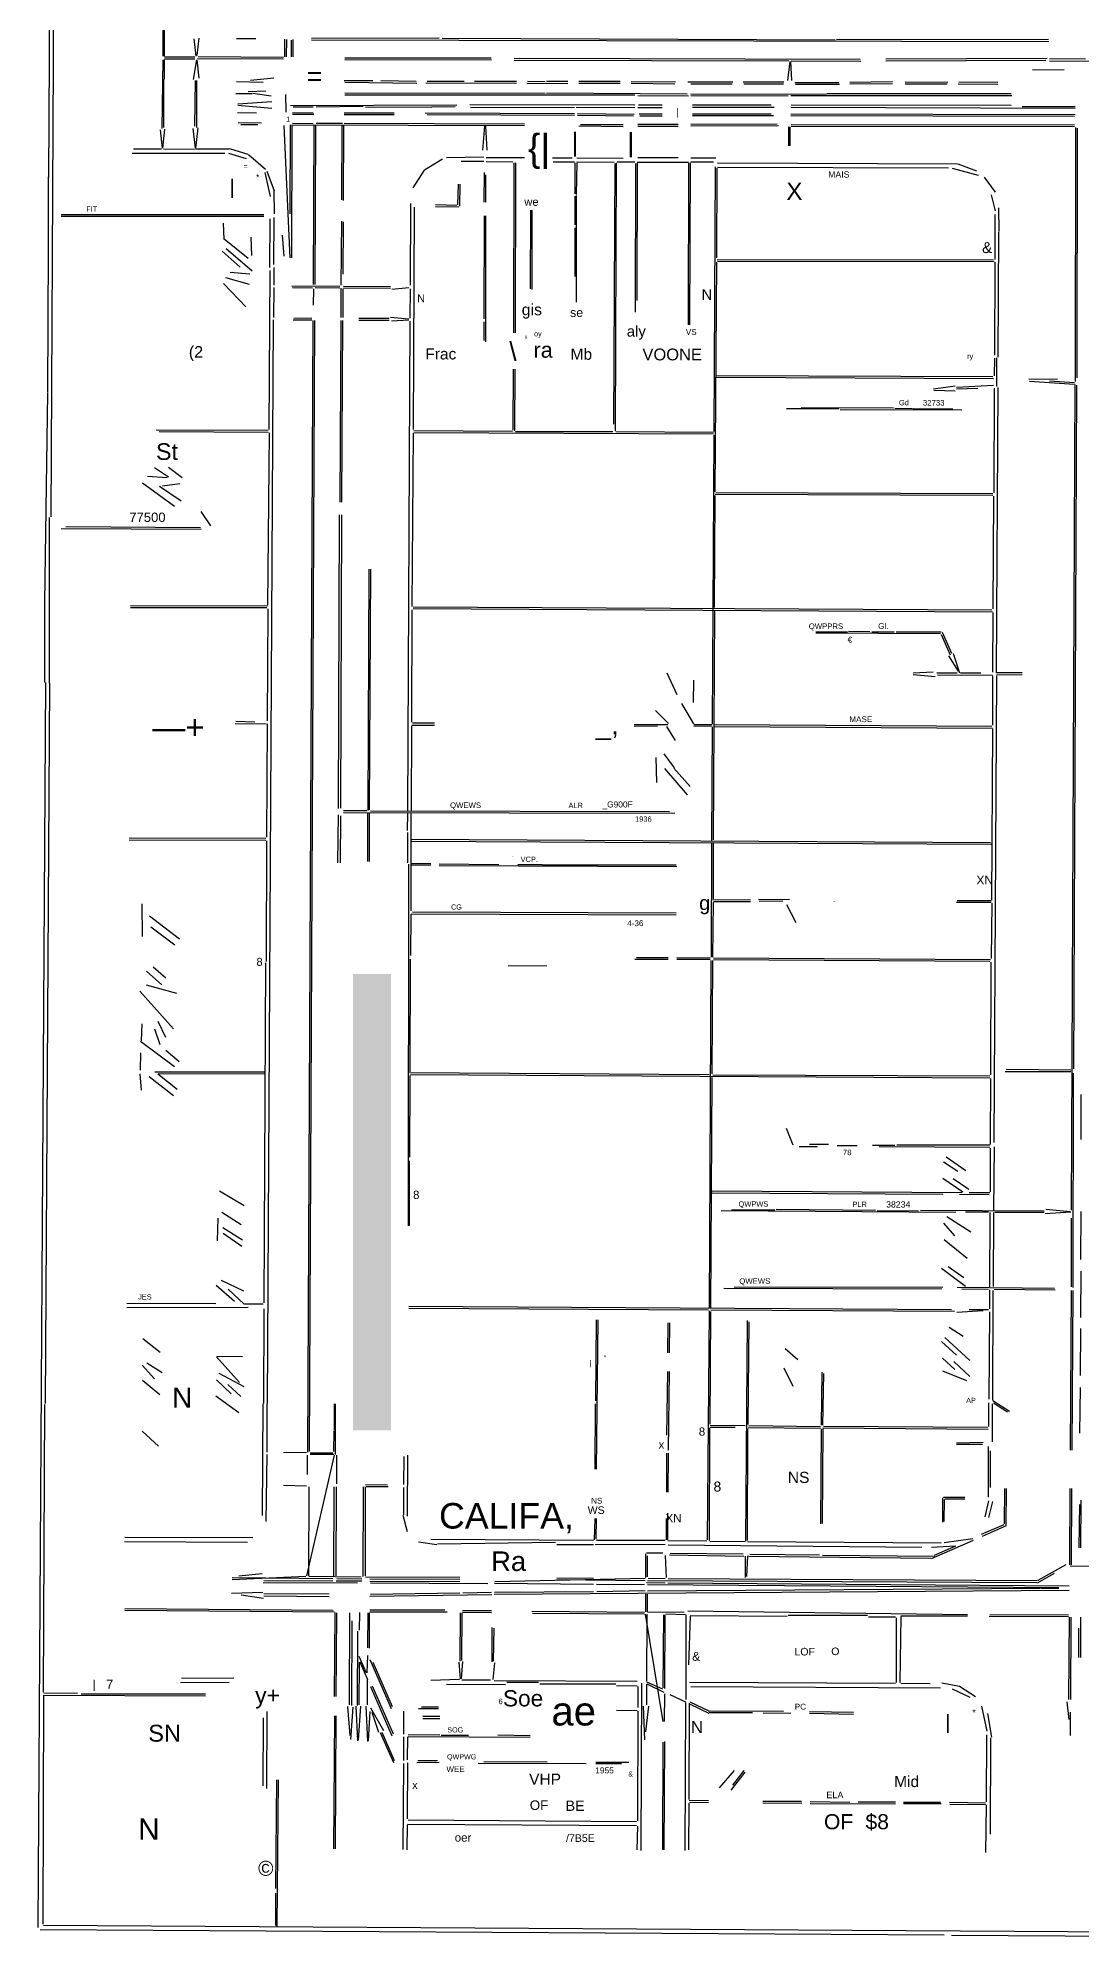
# Model space of a CAD drawing. Header units: feet. Extents: x 12 to 960, y 13 to 709.
# Drawn here: x 18.5 to 196.9, y 22.3 to 346.9 of the extents above; entities that cross this region are included whole.
import ezdxf
from ezdxf.enums import TextEntityAlignment as Align

# ---------------------------------------------------------------- set-up
doc = ezdxf.new("R2010")
doc.units = ezdxf.units.FT
doc.layers.add('EJE_VIA', color=7, linetype='CONTINUOUS')
doc.layers.add('TEXTO', color=7, linetype='CONTINUOUS')
doc.styles.add('CAD_TEXT', font='Arial')

msp = doc.modelspace()

# ---------------------------------------------------------------- linework, layer by layer
at = {"layer": 'EJE_VIA'}
for p, q in [((21.71, 451.54), (20.69, 265.09)), ((21.04, 450.71), (20.32, 323.11)), ((39.93, 355.29), (39.84, 343.83)), ((40.17, 355.19), (40.09, 343.84)), ((45.17, 346.78), (45.53, 343.84)), ((46.02, 346.88), (45.67, 343.94)), ((55.78, 346.77), (52.45, 346.77)), ((60.67, 346.75), (60.67, 343.73)), ((61.03, 346.65), (60.95, 343.73)), ((61.82, 346.54), (61.79, 343.73)), ((62.1, 346.65), (62.11, 343.73)), ((87.14, 346.91), (65.26, 346.87)), ((65.26, 346.61), (191.41, 346.32)), ((87.66, 346.89), (154.84, 346.6)), ((191.3, 346.65), (155.05, 346.6)), ((39.86, 343.21), (39.68, 331.44)), ((40.11, 343.21), (40.11, 339.88)), ((45.36, 343.66), (40.16, 343.66)), ((45.36, 343.34), (40.16, 343.32)), ((45.6, 343.21), (45.07, 339.84)), ((45.67, 343.21), (46.01, 340.07)), ((45.78, 343.41), (60.47, 343.35)), ((45.89, 343.74), (60.47, 343.66)), ((70.99, 343.54), (95.99, 343.52)), ((70.99, 343.26), (96.09, 343.2)), ((99.95, 343.47), (159.11, 343.32)), ((99.95, 343.13), (146.93, 343.01)), ((147.09, 342.89), (146.71, 339.65)), ((147.18, 342.9), (147.4, 339.66)), ((147.34, 343.05), (159.22, 342.97)), ((191.09, 343.42), (163.49, 343.32)), ((190.89, 343.06), (163.49, 342.99)), ((194.01, 341.48), (188.59, 341.43)), ((191.51, 343.4), (197.66, 343.35)), ((191.51, 343.05), (202.34, 342.98)), ((39.99, 339.88), (39.97, 331.65)), ((45.41, 339.67), (45.3, 331.86)), ((45.64, 339.67), (45.6, 331.65)), ((52.45, 339.48), (57.03, 339.37)), ((57.46, 337.85), (54.43, 337.7)), ((58.82, 340.06), (54.84, 339.67)), ((70.88, 339.67), (75.78, 339.65)), ((70.99, 339.39), (83.28, 339.23)), ((77.13, 339.64), (83.18, 339.55)), ((84.84, 339.24), (100.37, 339.19)), ((85.05, 339.54), (91.41, 339.53)), ((93.18, 339.53), (100.36, 339.53)), ((102.14, 339.19), (109.11, 339.17)), ((102.24, 339.53), (105.26, 339.52)), ((109.12, 339.52), (105.47, 339.5)), ((118.07, 339.51), (110.99, 339.51)), ((118.07, 339.17), (110.99, 339.17)), ((119.95, 339.51), (127.55, 339.42)), ((119.95, 339.19), (127.45, 339.11)), ((129.64, 339.44), (137.34, 339.42)), ((130.16, 339.12), (137.24, 339.08)), ((139.11, 339.43), (146.09, 339.41)), ((139.22, 339.1), (145.99, 339.08)), ((147.97, 339.34), (155.47, 339.33)), ((148.07, 339.05), (155.57, 339.04)), ((164.64, 339.43), (157.34, 339.34)), ((164.64, 339.09), (157.34, 339.06)), ((166.82, 339.41), (174.11, 339.4)), ((166.82, 339.1), (174.01, 339.07)), ((175.89, 339.08), (182.66, 339.04)), ((175.99, 339.41), (182.66, 339.39)), ((52.34, 337.45), (55.16, 337.42)), ((58.5, 335.99), (52.66, 335.63)), ((52.66, 335.46), (58.49, 334.94)), ((55.27, 337.52), (58.41, 337.06)), ((60.84, 337.27), (60.9, 334.25)), ((61.72, 335.38), (90.16, 335.49)), ((62.14, 335.18), (65.57, 335.15)), ((66.09, 335.15), (74.11, 335.25)), ((70.99, 337.56), (105.26, 337.5)), ((70.99, 337.24), (120.57, 337.2)), ((74.53, 335.18), (85.78, 335.12)), ((89.85, 335.16), (85.89, 335.09)), ((92.34, 335.54), (120.57, 335.48)), ((92.45, 335.12), (110.26, 335.07)), ((105.47, 337.55), (129.53, 337.4)), ((110.57, 335.08), (120.57, 335.04)), ((121.09, 337.12), (129.74, 337.05)), ((121.09, 335.05), (125.26, 335.04)), ((125.26, 335.45), (121.2, 335.45)), ((130.16, 337.4), (153.28, 337.33)), ((130.16, 337.08), (146.82, 337.04)), ((143.91, 335.45), (130.47, 335.45)), ((144.43, 335.05), (130.47, 335.05)), ((185.05, 337.05), (147.24, 337.03)), ((147.24, 335.1), (195.89, 334.96)), ((147.34, 335.49), (184.95, 335.47)), ((184.95, 337.4), (153.39, 337.36)), ((186.82, 335.21), (195.89, 335.21)), ((39.38, 331.25), (39.72, 328.1)), ((40.17, 331.36), (39.81, 328.11)), ((45, 331.46), (45.39, 328.11)), ((45.86, 331.57), (45.46, 328.12)), ((52.65, 334.21), (55.89, 334.16)), ((52.76, 332.46), (56.72, 332.42)), ((53.18, 332.17), (56.09, 332.15)), ((60.54, 331.96), (61.56, 309.36)), ((61.66, 332.06), (61.58, 316.86)), ((61.94, 332.06), (61.86, 309.36)), ((62.03, 334.18), (65.57, 334.13)), ((65.68, 333.84), (62.03, 333.84)), ((62.03, 332.36), (65.57, 332.34)), ((62.03, 332.06), (101.72, 331.96)), ((65.68, 331.96), (65.57, 304.77)), ((65.97, 331.96), (65.85, 304.77)), ((70.57, 332.34), (66.09, 332.34)), ((70.49, 331.96), (70.39, 319.25)), ((70.78, 331.96), (70.69, 319.15)), ((70.89, 334.13), (79.43, 334.12)), ((70.89, 333.84), (79.43, 333.84)), ((70.89, 332.37), (101.72, 332.24)), ((84.74, 334.14), (110.26, 334.05)), ((85.05, 333.85), (110.26, 333.76)), ((94.88, 331.85), (94.55, 327.78)), ((95.05, 331.86), (95.25, 327.78)), ((110.78, 334.04), (120.47, 333.93)), ((110.78, 333.74), (120.36, 333.64)), ((110.99, 331.89), (118.59, 331.82)), ((111.3, 332.15), (118.59, 332.13)), ((127.97, 332.13), (121.09, 332.13)), ((121.09, 331.84), (127.97, 331.84)), ((125.26, 333.93), (121.3, 333.93)), ((121.41, 333.65), (125.26, 333.64)), ((144.95, 332.21), (130.16, 332.12)), ((145.16, 331.92), (130.16, 331.83)), ((143.91, 333.93), (130.47, 333.92)), ((144.32, 333.65), (130.47, 333.64)), ((146.86, 331.75), (146.86, 328.52)), ((147.11, 331.75), (147.1, 328.52)), ((147.24, 333.98), (195.89, 333.87)), ((147.24, 333.7), (195.78, 333.59)), ((147.34, 332.15), (195.78, 332.08)), ((147.34, 331.88), (195.78, 331.79)), ((195.95, 331.65), (195.86, 288.21)), ((196.21, 331.54), (196.15, 288.84)), ((34.84, 327.99), (39.64, 327.97)), ((39.95, 327.96), (45.26, 327.9)), ((45.47, 327.99), (51.2, 327.97)), ((51.27, 328.02), (54.42, 327.05)), ((34.64, 327.25), (50.47, 327.25)), ((51.08, 327.22), (54.14, 326.32)), ((54.51, 327.04), (57.41, 324.53)), ((87.67, 326.21), (84.59, 324.33)), ((94.74, 326.55), (88.38, 326.44)), ((90.89, 325.85), (94.74, 325.85)), ((95.15, 325.84), (99.74, 325.76)), ((95.16, 326.52), (101.72, 326.51)), ((99.88, 325.61), (99.82, 296.54)), ((100.15, 325.61), (100.1, 296.54)), ((106.51, 326.46), (109.84, 326.46)), ((110.26, 325.73), (106.61, 325.73)), ((110.34, 325.61), (110.32, 320.29)), ((110.64, 325.61), (110.57, 320.19)), ((110.67, 326.45), (118.59, 326.37)), ((110.68, 325.75), (117.03, 325.7)), ((117.14, 325.5), (116.96, 280.92)), ((117.41, 325.61), (117.2, 279.77)), ((120.57, 325.73), (117.55, 325.69)), ((120.72, 325.5), (120.63, 300.08)), ((120.98, 325.61), (120.91, 302.06)), ((120.99, 325.72), (129.74, 325.72)), ((127.97, 326.46), (121.09, 326.45)), ((129.77, 325.61), (129.69, 297.9)), ((130.02, 325.61), (129.95, 297.9)), ((130.16, 326.46), (134.43, 326.45)), ((134.01, 325.72), (130.16, 325.72)), ((134.31, 324.88), (134.11, 279.67)), ((134.59, 324.67), (134.52, 309.36)), ((134.74, 325.58), (175.78, 325.41)), ((134.74, 324.85), (174.22, 324.72)), ((174.85, 324.69), (179.31, 323.48)), ((175.83, 325.42), (179.03, 324.21)), ((20.27, 323.21), (20.28, 310.81)), ((57.31, 323.93), (58.22, 319.86)), ((57.66, 324.15), (58.92, 320.79)), ((84.57, 324.33), (82.6, 321.31)), ((90.35, 321.96), (90.28, 318.42)), ((90.66, 321.96), (90.6, 318.21)), ((94.79, 323.94), (94.78, 318.84)), ((95.05, 323.52), (95.04, 318.84)), ((180.3, 323.14), (182.18, 320.57)), ((58.86, 320.81), (58.89, 316.86)), ((82.2, 318.63), (82.14, 304.67)), ((86.51, 318.48), (90.16, 318.38)), ((110.32, 319.88), (110.33, 314.98)), ((110.57, 319.98), (110.56, 301.75)), ((181.51, 320.11), (182.2, 317.37)), ((22.45, 316.76), (57.14, 316.75)), ((22.45, 316.5), (57.14, 316.49)), ((50.18, 315.3), (50.31, 312.48)), ((58.16, 316.02), (58.13, 307.69)), ((58.86, 316.23), (58.8, 308.21)), ((70.42, 315.6), (70.33, 304.67)), ((70.71, 315.5), (70.64, 306.54)), ((82.82, 318), (82.66, 279.98)), ((86.51, 318.13), (90.47, 318.04)), ((94.79, 316.54), (94.76, 298.94)), ((95.04, 316.54), (95.02, 294.98)), ((102.72, 317.48), (102.7, 304.04)), ((102.98, 317.48), (102.96, 303.94)), ((182.15, 316.75), (182.15, 309.04)), ((182.8, 317.9), (182.83, 313.83)), ((50.33, 312.59), (54.43, 309.29)), ((54.92, 312.9), (55.03, 309.77)), ((60.29, 313.22), (60.56, 309.66)), ((110.32, 314.46), (110.32, 306.13)), ((182.79, 313.73), (182.67, 292.38)), ((20.24, 310.81), (20.14, 286.33)), ((50.03, 310.47), (53.06, 307.77)), ((50.71, 310.93), (55.14, 307.15)), ((134.52, 308.63), (134.29, 269.36)), ((134.64, 309.08), (181.93, 309)), ((134.74, 308.77), (182.03, 308.7)), ((182.12, 308.63), (182.07, 292.69)), ((50.57, 306.01), (54.63, 304.86)), ((51.38, 306.91), (54.75, 306.62)), ((58.15, 307.17), (58.01, 279.98)), ((58.82, 307.69), (58.82, 304.67)), ((50.26, 304.98), (54.08, 300.99)), ((58.82, 304.25), (58.81, 299.15)), ((61.93, 304.57), (70.16, 304.52)), ((62.03, 304.29), (65.47, 304.24)), ((65.6, 304.04), (65.58, 301.23)), ((65.89, 304.25), (70.16, 304.24)), ((70.33, 304.15), (70.33, 299.15)), ((70.63, 304.04), (70.63, 299.15)), ((70.78, 304.52), (78.8, 304.44)), ((70.78, 304.24), (78.8, 304.15)), ((81.93, 304.23), (79, 303.92)), ((82.17, 304.05), (82.11, 299.04)), ((58.74, 298.73), (57.7, 113.52)), ((62.14, 298.77), (65.36, 298.76)), ((62.24, 299.07), (65.36, 299.06)), ((78.59, 299), (73.39, 299)), ((73.39, 298.7), (78.59, 298.69)), ((78.79, 299.2), (81.93, 298.92)), ((81.93, 298.7), (78.99, 298.51)), ((65.54, 298.63), (64.62, 105.19)), ((65.81, 298.63), (64.9, 105.29)), ((70.33, 298.63), (70.15, 267.59)), ((70.61, 298.63), (70.43, 267.59)), ((82.12, 298.52), (81.69, 214.88)), ((94.74, 298.42), (94.74, 295.19)), ((182.43, 292.27), (182.41, 287.38)), ((99.79, 290.29), (99.73, 279.88)), ((100.05, 290.29), (100.02, 279.77)), ((134.53, 289.24), (181.82, 289.05)), ((134.53, 288.96), (181.93, 288.73)), ((182.07, 292.17), (182.06, 289.15)), ((20.11, 286.23), (19.6, 250.5)), ((175.39, 287.39), (171.63, 286.87)), ((171.72, 286.73), (175.37, 286.62)), ((181.93, 287.51), (175.57, 287.18)), ((179.22, 287.02), (175.57, 286.87)), ((182.03, 287.06), (181.96, 269.15)), ((182.68, 287.17), (182.36, 238.42)), ((187.97, 288.67), (192.86, 288.63)), ((188.08, 288.27), (195.78, 287.77)), ((191.51, 288.34), (195.79, 288.06)), ((195.83, 287.69), (195.2, 146.54)), ((196.11, 287.59), (195.58, 170.71)), ((155.47, 283.55), (146.51, 283.54)), ((149.01, 283.77), (164.84, 283.7)), ((155.68, 283.44), (176.51, 283.35)), ((165.05, 283.64), (168.07, 283.62)), ((168.18, 283.58), (174.95, 283.56)), ((38.7, 279.97), (57.87, 279.88)), ((39.22, 279.64), (57.87, 279.55)), ((58.05, 279.46), (57.78, 249.98)), ((82.68, 279.36), (82.45, 249.77)), ((82.76, 279.84), (99.64, 279.7)), ((82.76, 279.49), (134.01, 279.26)), ((100.16, 279.68), (116.82, 279.65)), ((117.34, 279.64), (134.01, 279.52)), ((134.07, 279.04), (133.8, 229.67)), ((38.45, 273.51), (40.84, 271.9)), ((40.83, 273.55), (43.15, 271.82)), ((36.36, 270.86), (41.87, 266.92)), ((37.23, 272.05), (40.58, 271.77)), ((39.29, 270.29), (42.97, 267.79)), ((42.77, 270.72), (39.83, 270.33)), ((134.28, 268.73), (134.14, 249.56)), ((134.32, 268.92), (181.82, 268.78)), ((134.43, 269.24), (181.82, 269.08)), ((181.94, 268.63), (181.79, 249.36)), ((20.44, 264.98), (20.41, 236.65)), ((22.45, 263.1), (46.41, 262.95)), ((23.28, 263.44), (46.3, 263.24)), ((46.36, 265.96), (47.99, 263.54)), ((70.01, 265.4), (69.84, 215.19)), ((70.41, 265.4), (70.25, 215.29)), ((75.1, 256.13), (74.9, 214.88)), ((75.36, 256.13), (75.17, 214.98)), ((19.62, 250.4), (19.62, 236.75)), ((34.32, 249.91), (57.76, 249.84)), ((34.32, 249.59), (57.66, 249.55)), ((57.81, 249.36), (57.69, 230.19)), ((82.46, 249.15), (82.39, 229.98)), ((82.66, 249.7), (181.62, 249.18)), ((82.66, 249.4), (181.72, 248.86)), ((134.18, 249.04), (133.99, 209.88)), ((181.83, 248.73), (181.77, 238.52)), ((151.51, 245.41), (156.93, 245.41)), ((151.51, 245.22), (172.86, 245.11)), ((157.13, 245.5), (160.78, 245.46)), ((164.95, 245.36), (161.09, 245.36)), ((165.26, 245.44), (172.97, 245.42)), ((172.97, 244.98), (174.52, 241.49)), ((173.14, 245.33), (174.72, 241.79)), ((174.23, 241.3), (175.85, 238.71)), ((175.04, 241.71), (176.12, 238.43)), ((126.08, 238.41), (127.77, 234.68)), ((130.61, 237.17), (130.58, 233.31)), ((171.61, 238.54), (168.18, 238.34)), ((168.19, 238.13), (171.95, 237.8)), ((172.24, 238.4), (175.68, 238.39)), ((172.34, 238.04), (181.72, 237.99)), ((176.3, 238.4), (179.74, 238.39)), ((181.75, 237.9), (181.75, 229.46)), ((182.41, 237.9), (182, 158.11)), ((186.82, 238.4), (182.45, 238.39)), ((186.82, 238.04), (182.45, 238.02)), ((19.77, 236.75), (18.51, 23.94)), ((20.5, 236.65), (19.72, 113.52)), ((124.09, 231.94), (126.36, 229.73)), ((128.57, 233.19), (130.64, 229.67)), ((52.24, 229.77), (57.55, 229.69)), ((52.34, 230.15), (55.58, 230.03)), ((57.7, 229.67), (57.6, 210.29)), ((82.37, 229.36), (82.31, 214.88)), ((82.45, 229.45), (86.3, 229.44)), ((86.3, 229.8), (82.55, 229.79)), ((120.47, 229.58), (126.2, 229.58)), ((124.43, 229.26), (120.47, 229.25)), ((125.99, 229.21), (127.47, 226.83)), ((133.8, 229.53), (130.68, 229.53)), ((133.7, 229.27), (130.68, 229.23)), ((133.81, 229.15), (133.71, 209.77)), ((134.22, 229.57), (181.62, 229.29)), ((134.22, 229.22), (181.72, 228.95)), ((181.76, 228.84), (181.6, 199.56)), ((125.53, 224.54), (127.33, 222.14)), ((124.16, 223.94), (124.29, 219.67)), ((125.63, 222.04), (129.51, 217.56)), ((127.24, 222.08), (130.02, 219)), ((74.74, 214.8), (70.78, 214.8)), ((70.78, 214.5), (127.45, 214.43)), ((74.88, 214.46), (74.86, 206.13)), ((75.17, 214.36), (75.15, 206.13)), ((75.36, 214.81), (126.51, 214.71)), ((81.7, 214.36), (81.66, 211.44)), ((82.28, 214.36), (82.28, 197.69)), ((69.83, 214.15), (69.76, 205.92)), ((70.22, 213.94), (70.2, 205.92)), ((81.68, 211.13), (81.68, 205.92)), ((34.11, 210.17), (57.45, 210.13)), ((34.11, 209.85), (57.45, 209.82)), ((57.6, 209.67), (57.53, 189.04)), ((82.34, 209.97), (181.41, 209.41)), ((82.45, 209.65), (181.51, 209.1)), ((133.68, 209.25), (133.66, 189.77)), ((133.96, 209.25), (133.97, 199.77)), ((81.89, 205.71), (81.81, 143.84)), ((85.68, 205.77), (82.45, 205.76)), ((85.68, 205.5), (82.45, 205.49)), ((87.13, 205.76), (97.34, 205.66)), ((87.14, 205.45), (127.76, 205.27)), ((104.74, 205.56), (100.57, 205.56)), ((104.74, 205.6), (127.66, 205.59)), ((36.25, 198.94), (36.33, 193.31)), ((133.98, 199.15), (133.88, 189.77)), ((133.91, 199.65), (140.36, 199.58)), ((134.01, 199.32), (140.37, 199.3)), ((147.03, 199.65), (141.72, 199.58)), ((145.89, 199.36), (141.82, 199.29)), ((146.51, 198.78), (148.09, 195.72)), ((181.51, 199.17), (175.57, 199.17)), ((175.68, 199.46), (181.51, 199.46)), ((181.63, 199.04), (181.53, 189.56)), ((37.57, 196.87), (42.7, 192.93)), ((37.8, 195.01), (41.94, 191.9)), ((82.25, 197.17), (82.21, 190.09)), ((82.34, 197.23), (127.66, 197.05)), ((82.55, 197.52), (127.66, 197.38)), ((57.44, 188.83), (57.16, 130.71)), ((82.18, 189.46), (82.08, 170.19)), ((120.57, 189.44), (126.3, 189.43)), ((120.88, 189.76), (126.3, 189.73)), ((127.76, 189.75), (133.49, 189.69)), ((133.49, 189.38), (127.76, 189.38)), ((133.56, 189.25), (133.27, 129.88)), ((133.86, 189.25), (133.75, 169.88)), ((134.01, 189.69), (181.41, 189.41)), ((134.01, 189.4), (181.3, 189.12)), ((181.49, 188.94), (181.4, 169.67)), ((37.03, 185.08), (42.22, 183.67)), ((37.07, 187.42), (39.71, 185.06)), ((38.23, 188.17), (40.39, 186.26)), ((35.93, 183.98), (41.68, 177.54)), ((39.03, 178.85), (40.33, 176.11)), ((36.03, 175.46), (41.88, 171.1)), ((36.26, 178.42), (36.15, 175.5)), ((38.44, 177.57), (39.35, 174.89)), ((36.05, 173.42), (36.01, 170.5)), ((40.39, 173.88), (42.68, 171.98)), ((35.95, 169.87), (36.18, 167.05)), ((37.5, 169.39), (41.7, 166.14)), ((38.49, 170.21), (57.24, 170.2)), ((38.99, 169.88), (42.34, 167.24)), ((39.11, 169.92), (57.24, 169.88)), ((82.03, 170.08), (133.28, 169.72)), ((82.08, 169.56), (82.04, 155.61)), ((82.24, 169.74), (181.3, 169.18)), ((133.75, 169.25), (133.54, 129.88)), ((133.91, 169.69), (181.3, 169.49)), ((181.41, 169.04), (181.33, 157.79)), ((183.91, 170.25), (195.16, 170.24)), ((184.11, 170.64), (195.16, 170.53)), ((195.56, 169.98), (195.48, 133.31)), ((196.86, 166.34), (196.86, 158.63)), ((146.46, 160.58), (147.61, 157.71)), ((148.7, 157.45), (151.82, 157.43)), ((153.7, 157.76), (150.47, 157.75)), ((158.59, 157.56), (155.16, 157.55)), ((165.05, 157.62), (161.2, 157.61)), ((162.34, 157.43), (181.3, 157.3)), ((165.36, 157.73), (181.3, 157.71)), ((181.36, 157.17), (181.33, 149.67)), ((182.02, 157.38), (181.91, 146.54)), ((82, 154.98), (81.99, 143.84)), ((173.36, 154.79), (175.81, 153.2)), ((173.82, 155.69), (177.21, 153.32)), ((49.56, 149.86), (53.78, 147.35)), ((133.8, 149.84), (176.51, 149.55)), ((133.8, 149.51), (173.28, 149.26)), ((173.23, 152.04), (176.67, 149.7)), ((175.03, 151.97), (177.71, 150.12)), ((181.3, 149.53), (177.76, 149.53)), ((49.97, 146.2), (53.27, 144.09)), ((135.36, 146.47), (175.47, 146.21)), ((137.14, 146.63), (144.53, 146.62)), ((144.74, 146.73), (161.72, 146.53)), ((162.03, 146.47), (169.12, 146.43)), ((169.43, 146.53), (190.57, 146.46)), ((176.09, 149.26), (181.2, 149.24)), ((177.14, 146.24), (181.09, 146.24)), ((181.3, 146.13), (181.24, 133.42)), ((181.91, 146.13), (181.84, 133.52)), ((190.57, 146.17), (182.14, 146.16)), ((195.16, 146.18), (190.77, 145.93)), ((190.86, 146.72), (195.05, 146.34)), ((196.86, 146.34), (196.79, 138.1)), ((49.25, 145.19), (49.18, 141.33)), ((50.14, 143.57), (53.49, 141.48)), ((173.39, 144.34), (175.24, 142.16)), ((173.94, 145.46), (178.05, 142.86)), ((195.2, 145.19), (195.19, 133.42)), ((50.19, 142.59), (53.36, 140.4)), ((173.47, 141.54), (177.44, 138.34)), ((173.04, 136.61), (177.15, 133.55)), ((174.15, 136.9), (176.82, 135.02)), ((48.98, 133.72), (52.14, 131.01)), ((49.81, 134.6), (53.68, 132.75)), ((135.78, 133.22), (173.07, 133.1)), ((137.55, 133.45), (173.28, 133.38)), ((175.68, 133.4), (192.34, 133.22)), ((176.51, 133.12), (181.09, 133.02)), ((196.87, 136.13), (196.8, 128.21)), ((33.7, 130.65), (48.91, 130.57)), ((54.43, 129.93), (33.7, 129.86)), ((51.04, 133.06), (53.78, 130.48)), ((53.8, 130.52), (57.03, 130.52)), ((81.93, 130.16), (174.74, 129.59)), ((181.22, 132.9), (181.22, 129.67)), ((181.83, 132.79), (181.77, 114.04)), ((182.03, 133.03), (192.45, 132.9)), ((195.22, 132.79), (195.02, 105.5)), ((195.49, 132.79), (195.3, 105.5)), ((57.16, 129.67), (57.07, 113.52)), ((81.93, 129.82), (133.18, 129.49)), ((113.96, 127.79), (113.85, 113.94)), ((114.23, 127.8), (113.98, 102.27)), ((126.22, 127.27), (126.15, 122.17)), ((126.5, 127.27), (126.45, 122.17)), ((133.28, 129.36), (132.97, 90.19)), ((133.54, 129.25), (133.4, 109.98)), ((133.59, 129.49), (175.26, 129.28)), ((139.79, 127.69), (139.5, 89.98)), ((140.09, 127.48), (139.9, 109.88)), ((180.16, 129.32), (175.67, 129.05)), ((177.76, 129.58), (181.09, 129.58)), ((181.22, 129.15), (181.13, 114.25)), ((36.42, 124.61), (39.41, 122.28)), ((173.03, 124.12), (175.58, 121.75)), ((173.59, 124.77), (177.88, 120.83)), ((174.33, 126.55), (176.76, 124.99)), ((196.77, 126.34), (196.75, 118.31)), ((37.14, 120.47), (39.72, 118.81)), ((49.03, 121.45), (53, 117.09)), ((49.11, 121.61), (53.49, 121.54)), ((146.29, 122.88), (148.47, 121)), ((173.19, 121.25), (175.33, 119.32)), ((175.11, 120.67), (177.89, 118.13)), ((36.3, 120.07), (38.41, 117.72)), ((36.38, 117.47), (39.33, 115.02)), ((49.06, 117.53), (51.55, 115.12)), ((49.45, 118.69), (53.69, 116.42)), ((126.15, 118.94), (126.02, 108.1)), ((126.43, 118.94), (126.27, 105.5)), ((146.06, 119.6), (147.58, 116.45)), ((152.56, 118.84), (152.44, 109.77)), ((152.86, 118.63), (152.69, 109.77)), ((173.19, 119.06), (177.3, 117.43)), ((48.9, 114.8), (52.84, 111.97)), ((50.99, 116.76), (53.19, 114.68)), ((181.09, 113.63), (181.06, 109.56)), ((181.82, 114), (184.67, 112.17)), ((196.75, 116.23), (196.64, 108.42)), ((19.61, 113.31), (19.41, 64.15)), ((56.96, 113.42), (56.87, 94.36)), ((57.62, 113.42), (57.62, 105.19)), ((69.16, 113.42), (69.15, 108.94)), ((69.36, 113.42), (69.31, 104.77)), ((113.8, 113.42), (113.74, 102.27)), ((181.68, 113.42), (181.68, 106.96)), ((181.9, 113.59), (184.32, 112.06)), ((36.32, 108.76), (39.11, 106.23)), ((69.1, 108.84), (69.07, 105.29)), ((133.37, 109.36), (133.27, 90.09)), ((133.49, 109.8), (139.43, 109.76)), ((133.49, 109.45), (137.76, 109.44)), ((139.85, 109.15), (139.8, 90.08)), ((139.95, 109.39), (152.34, 109.29)), ((140.05, 109.72), (152.34, 109.58)), ((152.43, 109.15), (152.34, 92.9)), ((152.72, 109.15), (152.61, 93)), ((152.76, 109.33), (180.99, 109.13)), ((152.86, 109.62), (180.89, 109.46)), ((57.63, 104.77), (57.5, 93.31)), ((64.43, 105.12), (60.47, 105.07)), ((69.15, 104.67), (64.43, 84.04)), ((64.54, 104.67), (64.55, 101.34)), ((65.05, 105.09), (68.91, 105.09)), ((65.05, 104.82), (69.11, 104.81)), ((69.56, 104.67), (69.55, 99.77)), ((81.09, 104.46), (81, 99.67)), ((81.71, 104.67), (81.64, 94.25)), ((126, 104.98), (125.99, 98.31)), ((126.28, 104.98), (126.25, 98.31)), ((180.16, 106.8), (175.57, 106.73)), ((180.05, 106.5), (175.57, 106.49)), ((181.01, 106.13), (181, 97.48)), ((181.36, 105.4), (181.36, 99.15)), ((60.47, 99.52), (64.43, 99.42)), ((64.81, 99.25), (64.75, 84.04)), ((69.13, 99.25), (69.06, 84.04)), ((69.49, 99.25), (69.47, 84.04)), ((74.11, 99.25), (74.05, 83.94)), ((74.44, 99.25), (74.46, 84.04)), ((74.53, 99.65), (78.28, 99.58)), ((74.63, 99.33), (78.39, 99.29)), ((81.02, 99.15), (81.01, 94.46)), ((173.38, 97.48), (177.03, 97.46)), ((183.8, 98.94), (183.73, 92.9)), ((184.06, 98.94), (184.02, 92.69)), ((195, 98.94), (194.92, 85.92)), ((195.25, 98.94), (195.18, 85.92)), ((80.91, 94.39), (81.63, 91.62)), ((126.17, 94.77), (126.17, 90.19)), ((173.21, 97.38), (173.18, 93.21)), ((173.5, 97.06), (173.44, 93.32)), ((173.59, 97.18), (177.03, 97.17)), ((181.04, 96.87), (180.41, 94.14)), ((181.72, 96.77), (181.09, 94.02)), ((196.6, 96.23), (196.53, 88.83)), ((196.85, 96.96), (196.82, 88.84)), ((113.73, 93.83), (113.64, 90.19)), ((113.99, 93.84), (113.91, 90.29)), ((125.93, 93.84), (125.93, 90.19)), ((183.67, 92.76), (179.81, 91.08)), ((184.06, 92.6), (179.98, 90.77)), ((33.28, 89.93), (54.32, 89.79)), ((33.38, 90.62), (55.26, 90.57)), ((83.57, 89.85), (86.73, 89.4)), ((85.68, 90.28), (113.49, 90.13)), ((86.82, 89.52), (107.03, 89.79)), ((107.24, 89.39), (113.49, 89.39)), ((125.78, 89.38), (113.8, 89.34)), ((125.78, 90.06), (114.01, 90.05)), ((122.39, 87.79), (122.39, 83.73)), ((125.36, 87.92), (122.55, 87.91)), ((126.2, 90.06), (132.87, 90.03)), ((126.3, 89.31), (169.64, 88.96)), ((126.61, 87.91), (139.12, 87.77)), ((133.39, 89.97), (139.43, 89.9)), ((139.84, 89.9), (172.97, 89.67)), ((140.26, 87.72), (152.14, 87.63)), ((178.44, 90.09), (171.27, 86.94)), ((175.38, 89.09), (171.3, 88.89)), ((175.44, 89.12), (171.79, 87.53)), ((178.38, 90.36), (173.47, 89.7)), ((122.7, 87.48), (122.7, 83.84)), ((125.79, 87.49), (125.95, 83.73)), ((126.51, 87.61), (139.22, 87.41)), ((139.44, 87.38), (139.47, 83.73)), ((139.85, 87.48), (139.7, 83.94)), ((140.05, 87.42), (171.2, 87.06)), ((152.66, 87.58), (171.82, 87.41)), ((192.31, 84.42), (189.37, 82.8)), ((194.29, 85.9), (189.51, 83.26)), ((195.05, 85.72), (199.12, 85.68)), ((56.94, 81.21), (51.62, 81.01)), ((51.72, 83.38), (64.32, 83.99)), ((51.72, 83.76), (68.91, 83.59)), ((56.85, 84.35), (52.86, 83.95)), ((57.03, 82.92), (73.18, 82.84)), ((57.14, 83.26), (68.91, 83.17)), ((64.84, 83.98), (73.8, 83.86)), ((69.53, 83.19), (73.91, 83.18)), ((69.63, 83.59), (73.91, 83.51)), ((74.53, 83.86), (90.68, 83.78)), ((75.26, 83.53), (90.68, 83.48)), ((75.26, 83.14), (90.68, 83.04)), ((75.36, 82.82), (95.47, 82.7)), ((96.09, 81.21), (91.19, 81.06)), ((194.84, 81.51), (96.51, 80.82)), ((96.61, 82.78), (113.49, 82.63)), ((113.49, 81.31), (96.61, 81.18)), ((96.62, 83.08), (122.34, 83.65)), ((107.24, 83.71), (113.49, 83.65)), ((107.24, 83.38), (122.34, 83.26)), ((114.01, 82.59), (122.24, 82.58)), ((122.34, 81.46), (114.11, 81.29)), ((122.55, 82.87), (125.78, 82.85)), ((122.76, 83.25), (189.32, 82.9)), ((122.76, 82.53), (193.07, 82.03)), ((189.95, 81.86), (122.76, 81.41)), ((122.86, 83.63), (125.78, 83.59)), ((126.2, 82.85), (194.84, 82.34)), ((126.3, 83.6), (189.43, 83.26)), ((193.07, 81.86), (190.05, 81.85)), ((33.38, 78.47), (69.01, 78.19)), ((33.38, 78.15), (69.22, 77.88)), ((53.28, 80.78), (57.07, 80.2)), ((57.13, 80.6), (68.28, 80.5)), ((57.14, 81), (68.28, 80.98)), ((96.1, 80.8), (75.26, 80.48)), ((88.07, 78.18), (75.26, 78.16)), ((90.68, 81.07), (75.36, 80.86)), ((91.09, 78.13), (96.09, 78.12)), ((102.97, 78.01), (122.24, 77.84)), ((122.4, 80.92), (122.38, 77.9)), ((122.7, 80.92), (122.69, 77.9)), ((129.63, 78.04), (177.45, 77.44)), ((69.28, 77.79), (69.19, 63.42)), ((69.55, 77.69), (69.47, 63.42)), ((71.81, 77.69), (71.73, 61.96)), ((72.18, 76.34), (72.14, 61.86)), ((73.49, 77.79), (73.42, 74.77)), ((74.9, 77.69), (74.85, 71.75)), ((75.17, 77.69), (75.15, 71.65)), ((88.49, 77.84), (75.26, 77.83)), ((90.73, 77.69), (90.65, 69.46)), ((90.97, 77.69), (90.94, 69.56)), ((91.09, 77.81), (96.09, 77.77)), ((96.15, 75.19), (96.13, 69.36)), ((96.45, 75.08), (96.36, 69.46)), ((103.07, 77.68), (122.24, 77.55)), ((122.36, 77.48), (125.39, 59.15)), ((122.65, 77.48), (122.57, 66.02)), ((122.76, 77.88), (129.01, 77.8)), ((125.47, 77.38), (125.38, 64.88)), ((125.74, 77.38), (125.67, 64.77)), ((125.88, 77.52), (129.22, 77.45)), ((129.28, 77.38), (129.28, 62.9)), ((130.06, 77.16), (129.76, 68.83)), ((130.05, 77.27), (146.62, 77.16)), ((146.82, 77.32), (160.36, 77.32)), ((165.16, 76.99), (160.57, 76.98)), ((165.3, 76.86), (165.25, 65.81)), ((166.05, 77.07), (165.92, 65.81)), ((166.09, 77.2), (177.45, 77.17)), ((181.2, 77.13), (194.74, 77.06)), ((181.3, 77.43), (194.74, 77.39)), ((194.88, 76.96), (194.76, 62.9)), ((195.15, 76.96), (195.06, 62.9)), ((196.46, 75.09), (196.45, 70.09)), ((196.78, 76.96), (196.77, 70.09)), ((73.14, 74.56), (73.11, 61.86)), ((73.45, 69.25), (73.38, 61.96)), ((73.4, 70.3), (74.64, 67.48)), ((73.53, 69.33), (74.84, 66.29)), ((74.86, 70.4), (74.77, 67.48)), ((75.24, 69.76), (78.89, 61.37)), ((75.78, 69.25), (79.08, 61.68)), ((90.46, 69.27), (90.71, 66.44)), ((91.09, 69.37), (90.87, 66.44)), ((96.58, 69.17), (96.29, 66.34)), ((51.2, 65.8), (42.86, 65.72)), ((52.03, 66.52), (43.07, 66.46)), ((74.8, 66.23), (74.79, 61.96)), ((75.38, 65.09), (79.03, 56.7)), ((75.64, 65.22), (79.23, 57.01)), ((90.57, 66.29), (85.67, 66.16)), ((88.38, 65.52), (98.49, 65.43)), ((90.99, 66.25), (95.89, 66.23)), ((96.51, 66.15), (120.99, 66.02)), ((98.7, 65.84), (104.11, 65.84)), ((117.34, 65.52), (104.32, 65.52)), ((117.45, 65.27), (120.99, 65.21)), ((121.08, 65.09), (121.07, 61.54)), ((121.75, 65.71), (121.62, 37.06)), ((122.56, 65.5), (122.55, 61.96)), ((122.6, 65.92), (125.32, 64.7)), ((122.64, 65.58), (125.53, 64.17)), ((129.95, 65.85), (165.16, 65.69)), ((130.16, 65.12), (172.86, 64.88)), ((166.09, 65.66), (171.09, 65.63)), ((173.06, 65.72), (176.11, 65.19)), ((176.12, 65.18), (178.84, 63.43)), ((19.43, 63.63), (19.34, 24.46)), ((19.53, 64.02), (25.26, 63.95)), ((19.53, 63.65), (47.14, 63.51)), ((25.89, 63.88), (47.14, 63.84)), ((72.85, 61.76), (73.17, 55.82)), ((73.67, 61.77), (73.27, 55.93)), ((74.59, 61.76), (74.86, 55.72)), ((121.98, 61.76), (122.26, 56.02)), ((122.9, 61.77), (122.39, 57.38)), ((125.68, 63.84), (125.62, 59.15)), ((126.57, 63.75), (129.27, 62.47)), ((129.27, 62.38), (129.14, 37.06)), ((129.9, 62.27), (129.82, 45.81)), ((130, 62.49), (133.23, 60.93)), ((130.03, 62.11), (133.22, 60.58)), ((174.83, 64.74), (177.86, 63.3)), ((179.84, 61.75), (180.8, 57.46)), ((194.45, 62.51), (194.83, 59.46)), ((57.03, 59.77), (56.94, 48.11)), ((57.66, 60.82), (57.6, 47.69)), ((69.2, 60.08), (69.04, 37.38)), ((69.46, 60.09), (69.34, 37.38)), ((71.45, 61.67), (71.84, 56.75)), ((72.36, 61.56), (71.96, 56.03)), ((75.25, 60.82), (74.99, 55.82)), ((75.4, 61.46), (77.59, 57.59)), ((75.62, 60.73), (76.75, 57.32)), ((81.01, 60.92), (81.02, 56.96)), ((83.59, 61.36), (87.03, 61.35)), ((84.11, 61.66), (87.03, 61.65)), ((84.32, 60.06), (87.24, 60.05)), ((84.32, 59.67), (87.24, 59.64)), ((117.45, 61.06), (120.99, 61.01)), ((121.1, 60.92), (121.02, 42.17)), ((133.18, 60.97), (145.99, 60.89)), ((140.68, 60.64), (133.28, 60.64)), ((142.55, 60.61), (147.24, 60.57)), ((150.47, 60.82), (157.97, 60.74)), ((150.47, 60.53), (157.97, 60.41)), ((180.92, 60.52), (181.56, 56.43)), ((195.03, 60.71), (195.03, 56.75)), ((77.03, 57.27), (79.3, 52.1)), ((77.34, 57.32), (79.44, 52.49)), ((81.02, 56.54), (81.02, 52.48)), ((81.73, 56.54), (81.66, 52.58)), ((81.82, 56.91), (87.24, 56.85)), ((81.82, 56.59), (102.66, 56.46)), ((87.45, 56.78), (92.14, 56.77)), ((97.13, 56.88), (102.66, 56.73)), ((125.35, 55.61), (125.29, 37.17)), ((125.64, 55.71), (125.54, 37.17)), ((180.75, 56.86), (180.65, 45.4)), ((181.42, 56.34), (181.33, 39.88)), ((81.01, 51.96), (80.92, 37.27)), ((81.69, 52.06), (81.65, 42.48)), ((87.14, 52.14), (83.28, 52.09)), ((86.82, 52.41), (83.49, 52.41)), ((93.8, 52.02), (112.24, 51.93)), ((94.74, 52.32), (105.57, 52.24)), ((113.91, 52.19), (119.53, 52.16)), ((59.3, 49.15), (59.12, 30.61)), ((59.59, 49.15), (59.38, 24.15)), ((113.91, 51.93), (118.28, 51.93)), ((137.55, 50.73), (135, 47.77)), ((139.41, 50.49), (136.99, 47.41)), ((139.2, 50.75), (137.29, 48.25)), ((129.85, 45.71), (133.18, 45.62)), ((142.45, 45.54), (149.11, 45.52)), ((150.57, 45.48), (157.34, 45.36)), ((81.82, 42.32), (120.89, 42.04)), ((129.83, 45.19), (129.77, 37.17)), ((129.95, 45.32), (133.18, 45.31)), ((142.45, 45.25), (149.12, 45.17)), ((150.57, 45.11), (165.16, 45.03)), ((158.8, 45.39), (165.16, 45.38)), ((166.51, 45.34), (172.86, 45.34)), ((172.97, 45.03), (166.51, 45.03)), ((174.42, 45.34), (180.57, 45.25)), ((174.43, 44.98), (180.57, 44.97)), ((180.69, 44.88), (180.56, 36.75)), ((81.64, 41.44), (81.57, 37.17)), ((81.72, 41.59), (120.89, 41.34)), ((121.05, 41.24), (120.94, 37.17)), ((59.14, 29.77), (59.13, 24.25)), ((18.91, 23.56), (173.49, 22.65)), ((19.43, 24.32), (259.01, 22.87)), ((174.74, 22.6), (235.37, 22.29))]:
    msp.add_line(p, q, dxfattribs=at)

# ---------------------------------------------------------------- texts
at = {"layer": 'TEXTO', "style": 'CAD_TEXT'}
for s, height, p in [('=', 3.31, (65.8, 340.43)), ('|', 1.22, (127.9, 334.27)), ('1', 0.836, (61.3, 333.07)), ('{|', 4.598, (104.2, 328.23)), ('|', 3.15, (110.33, 329.17)), ('|', 3.15, (119.9, 329.1)), ('=', 0.874, (54.03, 324.97)), ('|', 2.43, (51.7, 321.53)), ('*', 0.988, (56.07, 323.13)), ('X', 2.96, (147.87, 320.73)), ('MAIS', 1.064, (155.47, 323.6)), ('we', 1.368, (102.9, 318.93)), ('FIT', 0.874, (27.7, 317.7)), ('&', 1.86, (180.83, 311.1)), ('N', 1.33, (84.03, 302.43)), ('N', 1.82, (132.9, 303.07)), ('gis', 1.938, (102.97, 300.5)), ('se', 1.52, (110.63, 300)), ('&', 0.494, (101.97, 295.83)), ('oy', 0.874, (104, 296.37)), ('aly', 1.824, (120.83, 296.8)), ('VS', 0.988, (130.23, 296.67)), ('(2', 1.976, (45.53, 293.27)), ('Frac', 1.9, (87.4, 292.93)), ('\\', 3.23, (99.73, 293.37)), ('ra', 2.66, (104.9, 293.6)), ('Mb', 1.9, (111.43, 292.87)), ('VOONE', 2.014, (126.97, 292.83)), ('ry', 0.912, (177.93, 292.53)), ('Gd', 0.912, (166.6, 284.6)), ('32733', 0.95, (171.7, 284.57)), ('St', 2.85, (40.57, 276.23)), ('77500', 1.596, (37.23, 265)), ('QWPPRS', 0.95, (153.27, 246.37)), ('Gl.', 0.988, (163.07, 246.4)), ('€', 0.988, (157.37, 244.07)), ('—+', 4.028, (42.53, 229.13)), ('MASE', 0.988, (159.23, 230.47)), ('_,', 3.382, (115.87, 229.57)), ('QWEWS', 0.95, (91.63, 215.77)), ('ALR', 0.912, (110.47, 215.73)), ('_G900F', 1.026, (117.63, 215.9)), ('1936', 0.912, (122.03, 213.4)), ('*', 0.38, (99.73, 206.93)), ('VCP.', 0.912, (102.53, 206.53)), (':', 0.25, (120.77, 204.17)), ('XN', 1.482, (180.43, 202.97)), ('CG', 0.874, (90.07, 198.37)), ('g', 2.43, (132.53, 199.07)), ('—', 0.25, (154.67, 199.4)), ('——', 0.266, (167.67, 199.37)), ('4-36', 0.988, (120.67, 195.6)), ('8', 1.37, (56.4, 189)), ('———', 1.596, (102.23, 188.53)), ('|', 57.3, (75.63, 155.2)), ('78', 0.95, (156.9, 156.43)), ('8', 1.41, (83.2, 149.17)), ('QWPWS', 0.912, (140.87, 147.6)), ('PLR', 0.912, (159.03, 147.53)), ('38234', 1.064, (165.63, 147.53)), ('QWEWS', 0.95, (141.1, 134.43)), ('JES', 0.912, (36.8, 131.73)), ('|', 0.95, (112.97, 120.43)), ('*', 0.76, (115.47, 121.4)), ('N', 3.38, (43.17, 114.5)), ('AP', 0.874, (178.07, 114.03)), ('8', 1.41, (132.07, 108.7)), ('x', 1.37, (125.13, 106.47)), ('NS', 1.9, (148.6, 100.87)), ('8', 1.71, (134.7, 99.3)), ('CALIFA,', 4.37, (98.63, 94.3)), ('WS', 1.292, (113.97, 95.27)), ('NS', 0.988, (114.07, 96.87)), ('XN', 1.406, (127.2, 93.9)), ('Ra', 3.344, (99, 86.53)), ('LOF', 1.292, (149.63, 71.07)), ('O', 1.29, (154.87, 71.13)), ('&', 1.52, (131.07, 70.27)), ('|', 1.41, (28.1, 65.5)), ('7', 1.56, (30.77, 65.5)), ('y+', 2.812, (57.77, 63.6)), ('6', 0.95, (97.63, 62.57)), ('Soe', 2.774, (101.47, 63.1)), ('ae', 4.902, (110.13, 60.9)), ('PC', 0.988, (148.9, 61.67)), ('SN', 2.888, (40.17, 57.13)), ('N', 2.05, (131.2, 58.2)), ('|', 2.39, (174.1, 59.1)), ('*', 1.14, (178.6, 60.67)), ('SOG', 0.874, (89.87, 57.7)), ('QWPWG', 0.874, (90.97, 53.1)), ('WEE', 0.988, (89.93, 51)), ('VHP', 1.9, (105.23, 49.27)), ('1955', 1.026, (115.4, 50.77)), ('&', 0.874, (119.87, 50.17)), ('Mid', 1.9, (167.07, 48.87)), ('x', 1.37, (82.97, 48.27)), ('OF', 1.634, (104.2, 44.83)), ('BE', 1.748, (110.37, 44.73)), ('ELA', 1.102, (154.8, 46.57)), ('N', 3.65, (37.47, 40.73)), ('OF', 2.584, (155.43, 42)), ('$8', 2.584, (162.03, 42)), ('oer', 1.406, (91.2, 39.3)), ('/7B5E', 1.292, (111.27, 39.2)), ('©', 2.55, (57.47, 34.03))]:
    msp.add_text(s, height=height, dxfattribs=at).set_placement(p, align=Align.MIDDLE_CENTER)

doc.saveas('drawing.dxf')
